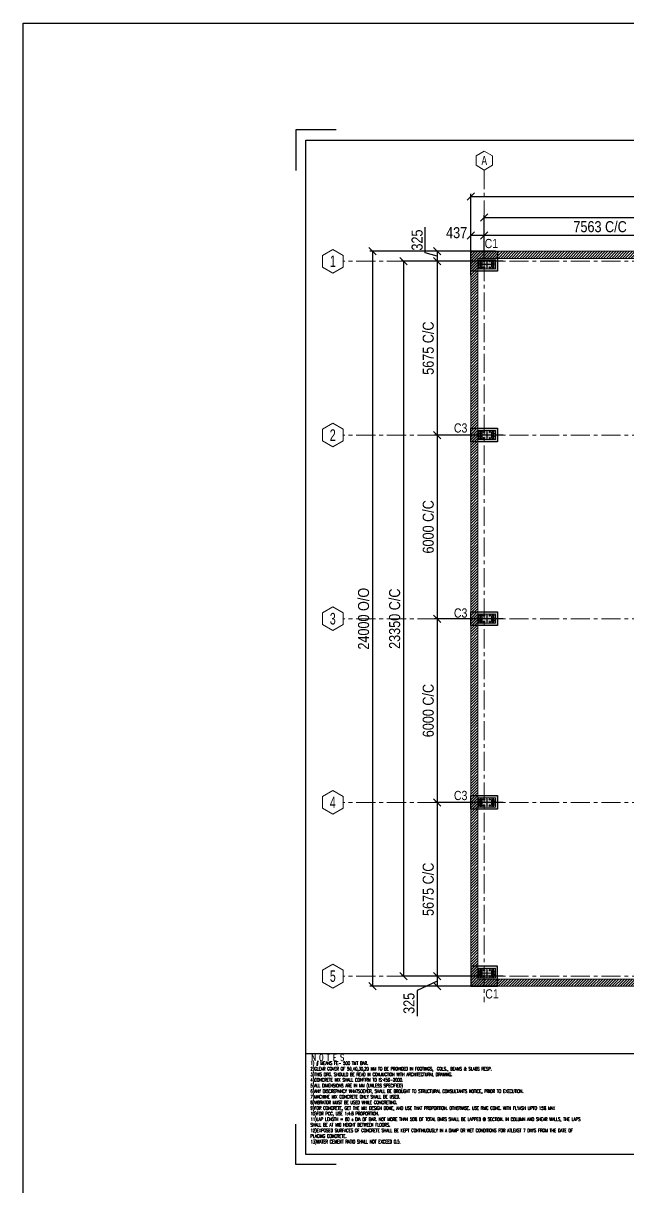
# Model space of a CAD drawing. Header units: inches. Extents: x 683042 to 921062, y -316188 to -5771.
# Drawn here: x 797841 to 817568, y -93576 to -55575 of the extents above; entities that cross this region are included whole.
import ezdxf
from ezdxf.enums import TextEntityAlignment as Align

# ---------------------------------------------------------------- set-up
doc = ezdxf.new("R2010")
doc.units = ezdxf.units.IN
doc.header["$MEASUREMENT"] = 0
doc.linetypes.add('CENTER', pattern=[2, 1.25, -0.25, 0.25, -0.25])
for name, color, linetype, lineweight in [('CENTER LINE.(FSH)', 10, 'CENTER', 0), ('R-FOUND', 97, 'Continuous', 30), ('R-text', 7, 'Continuous', 30), ('TEXT-2 CHIRAG', 6, 'Continuous', 9)]:
    doc.layers.add(name, color=color, linetype=linetype, lineweight=lineweight)
for name, color, linetype in [('DETAIL-A', 41, 'Continuous'), ('R-column', 5, 'Continuous'), ('WALL', 30, 'Continuous')]:
    doc.layers.add(name, color=color, linetype=linetype)
doc.styles.add('1PT2', font='simplex.shx', dxfattribs={"width": 0.65, "height": 0.078125})
doc.styles.add('1PT25', font='simplex', dxfattribs={"width": 0.65, "height": 2.5})
doc.styles.add('ROMAND', font='swissc.ttf')
doc.dimstyles.new('CHIRAG', dxfattribs={"dimscale": 80, "dimtxt": 2.5, "dimasz": 2, "dimexe": 1, "dimexo": 1, "dimgap": 1, "dimtad": 0, "dimdec": 0, "dimzin": 0, "dimdsep": 46, "dimtxsty": 'ROMAND', "dimblk": 'OBLIQUE', "dimcen": 1, "dimclrd": 8, "dimclre": 8, "dimclrt": 256, "dimadec": 0, "dimazin": 0, "dimtfac": 1, "dimtdec": 0, "dimtmove": 0, "dimatfit": 3, "dimfxl": 15, "dimtolj": 1, "dimtzin": 0, "dimlwd": -1, "dimlwe": -1, "dimarcsym": 1})

# ---------------------------------------------------------------- blocks, each defined once
blk = doc.blocks.new('A$C153212E7')
at = {"lineweight": 5}
h = blk.add_hatch(color=256, dxfattribs=at)
h.dxf.hatch_style = 1
h.paths.add_polyline_path([(109, 204), (0, 204), (0, 196), (109, 196)])
h = blk.add_hatch(color=256, dxfattribs=at)
h.dxf.hatch_style = 1
h.paths.add_polyline_path([(109, 96), (0, 96), (0, 104), (109, 104)])
h = blk.add_hatch(color=256, dxfattribs=at)
h.dxf.hatch_style = 1
h.paths.add_polyline_path([(109, 300), (109, 0), (117, 0), (117, 300)])
h = blk.add_hatch(color=3, dxfattribs=at)
h.dxf.hatch_style = 1
h.paths.add_polyline_path([(117, 238), (117, 63), (125, 63), (125, 238)])
h.paths.add_polyline_path([(125, 147), (425, 147), (425, 153), (125, 153)])
h.paths.add_polyline_path([(433, 238), (433, 63), (425, 63), (425, 238)])
h = blk.add_hatch(color=256, dxfattribs=at)
h.dxf.hatch_style = 1
h.paths.add_polyline_path([(279, 153), (279, 262), (271, 262), (271, 153)])
h = blk.add_hatch(color=256, dxfattribs=at)
h.dxf.hatch_style = 1
h.paths.add_polyline_path([(279, 147), (279, 38), (271, 38), (271, 147)])
h = blk.add_hatch(color=256, dxfattribs=at)
h.dxf.hatch_style = 1
h.paths.add_polyline_path([(441, 300), (441, 0), (433, 0), (433, 300)])
h = blk.add_hatch(color=256, dxfattribs=at)
h.dxf.hatch_style = 1
h.paths.add_polyline_path([(441, 204), (550, 204), (550, 196), (441, 196)])
h = blk.add_hatch(color=256, dxfattribs=at)
h.dxf.hatch_style = 1
h.paths.add_polyline_path([(441, 96), (550, 96), (550, 104), (441, 104)])
blk.add_line((75, 150), (475, 150), dxfattribs=at)
at = {"color": 1, "lineweight": 5}
blk.add_lwpolyline([(0, 300), (550, 300), (550, 0), (0, 0)], close=True, dxfattribs=at)
at = {"lineweight": 5}
for points in [[(109, 204), (0, 204), (0, 196), (109, 196)], [(109, 96), (0, 96), (0, 104), (109, 104)], [(109, 300), (109, 0), (117, 0), (117, 300)], [(279, 153), (279, 262), (271, 262), (271, 153)], [(279, 147), (279, 38), (271, 38), (271, 147)], [(441, 300), (441, 0), (433, 0), (433, 300)], [(441, 204), (550, 204), (550, 196), (441, 196)], [(441, 96), (550, 96), (550, 104), (441, 104)]]:
    blk.add_lwpolyline(points, close=True, dxfattribs=at)
blk.add_circle((275, 150), 3, dxfattribs=at)
at = {"layer": 'DETAIL-A', "linetype": 'CENTER', "lineweight": 5, "ltscale": 20}
for p, q in [((550, 150), (0, 150)), ((275, 300), (275, 0))]:
    blk.add_line(p, q, dxfattribs=at)
at = {"layer": 'DETAIL-A', "lineweight": 5}
for p, q in [((25, 250), (95, 250)), ((25, 150), (95, 150)), ((25, 50), (95, 50)), ((60, 218), (60, 282)), ((60, 118), (60, 182)), ((60, 82), (60, 18)), ((145, 250), (215, 250)), ((145, 50), (215, 50)), ((180, 218), (180, 282)), ((180, 82), (180, 18)), ((405, 250), (335, 250)), ((405, 50), (335, 50)), ((370, 218), (370, 282)), ((370, 82), (370, 18)), ((525, 250), (455, 250)), ((525, 150), (455, 150)), ((525, 50), (455, 50)), ((490, 218), (490, 282)), ((490, 118), (490, 182)), ((490, 82), (490, 18))]:
    blk.add_line(p, q, dxfattribs=at)
for points in [[(72, 270), (83, 250), (71, 230), (48, 230), (37, 250), (49, 270)], [(72, 170), (83, 150), (71, 130), (48, 130), (37, 150), (49, 170)], [(72, 30), (83, 50), (71, 70), (48, 70), (37, 50), (49, 30)], [(192, 270), (203, 250), (191, 230), (168, 230), (157, 250), (169, 270)], [(192, 30), (203, 50), (191, 70), (168, 70), (157, 50), (169, 30)], [(358, 270), (347, 250), (359, 230), (382, 230), (393, 250), (381, 270)], [(358, 30), (347, 50), (359, 70), (382, 70), (393, 50), (381, 30)], [(478, 270), (467, 250), (479, 230), (502, 230), (513, 250), (501, 270)], [(478, 170), (467, 150), (479, 130), (502, 130), (513, 150), (501, 170)], [(478, 30), (467, 50), (479, 70), (502, 70), (513, 50), (501, 30)]]:
    blk.add_lwpolyline(points, close=True, dxfattribs=at)
at = {"layer": 'DETAIL-A', "color": 3, "lineweight": 5}
for points in [[(117, 238), (117, 63), (125, 63), (125, 238)], [(125, 147), (425, 147), (425, 153), (125, 153)], [(433, 238), (433, 63), (425, 63), (425, 238)]]:
    blk.add_lwpolyline(points, close=True, dxfattribs=at)
at = {"layer": 'DETAIL-A', "lineweight": 5}
for centre, radius in [((60, 250), 20), ((60, 150), 20), ((60, 50), 20), ((60, 250), 12), ((60, 150), 12), ((60, 50), 12), ((180, 250), 20), ((180, 50), 20), ((180, 250), 12), ((180, 50), 12), ((370, 250), 20), ((370, 50), 20), ((370, 250), 12), ((370, 50), 12), ((490, 250), 20), ((490, 150), 20), ((490, 50), 20), ((490, 250), 12), ((490, 150), 12), ((490, 50), 12)]:
    blk.add_circle(centre, radius, dxfattribs=at)
blk = doc.blocks.new('COL')
at = {"layer": 'R-column'}
h = blk.add_hatch(color=256, dxfattribs=at)
h.dxf.hatch_style = 1
h.paths.add_polyline_path([(727141, -69770), (726266, -69770), (726266, -69120), (727141, -69120)])
h = blk.add_hatch(color=256, dxfattribs=at)
h.dxf.hatch_style = 1
h.paths.add_polyline_path([(734066, -69120), (734466, -69120), (734466, -69795), (734066, -69795)])
h = blk.add_hatch(color=256, dxfattribs=at)
h.dxf.hatch_style = 1
h.paths.add_polyline_path([(742266, -69770), (741391, -69770), (741391, -69120), (742266, -69120)])
h = blk.add_hatch(color=256, dxfattribs=at)
h.dxf.hatch_style = 1
h.paths.add_polyline_path([(727141, -75345), (726266, -75345), (726266, -74895), (727141, -74895)])
h = blk.add_hatch(color=256, dxfattribs=at)
h.dxf.hatch_style = 1
h.paths.add_polyline_path([(742266, -75345), (741391, -75345), (741391, -74895), (742266, -74895)])
h = blk.add_hatch(color=256, dxfattribs=at)
h.dxf.hatch_style = 1
h.paths.add_polyline_path([(727141, -81345), (726266, -81345), (726266, -80895), (727141, -80895)])
h = blk.add_hatch(color=256, dxfattribs=at)
h.dxf.hatch_style = 1
h.paths.add_polyline_path([(742266, -81345), (741391, -81345), (741391, -80895), (742266, -80895)])
h = blk.add_hatch(color=256, dxfattribs=at)
h.dxf.hatch_style = 1
h.paths.add_polyline_path([(727141, -87345), (726266, -87345), (726266, -86895), (727141, -86895)])
h = blk.add_hatch(color=256, dxfattribs=at)
h.dxf.hatch_style = 1
h.paths.add_polyline_path([(742266, -87345), (741391, -87345), (741391, -86895), (742266, -86895)])
h = blk.add_hatch(color=256, dxfattribs=at)
h.dxf.hatch_style = 1
h.paths.add_polyline_path([(727141, -92470), (726266, -92470), (726266, -93120), (727141, -93120)])
h = blk.add_hatch(color=256, dxfattribs=at)
h.dxf.hatch_style = 1
h.paths.add_polyline_path([(734066, -92445), (734466, -92445), (734466, -93120), (734066, -93120)])
h = blk.add_hatch(color=256, dxfattribs=at)
h.dxf.hatch_style = 1
h.paths.add_polyline_path([(742266, -92470), (741391, -92470), (741391, -93120), (742266, -93120)])
for points in [[(727141, -69770), (726266, -69770), (726266, -69120), (727141, -69120)], [(734066, -69120), (734466, -69120), (734466, -69795), (734066, -69795)], [(742266, -69770), (741391, -69770), (741391, -69120), (742266, -69120)], [(727141, -75345), (726266, -75345), (726266, -74895), (727141, -74895)], [(742266, -75345), (741391, -75345), (741391, -74895), (742266, -74895)], [(727141, -81345), (726266, -81345), (726266, -80895), (727141, -80895)], [(742266, -81345), (741391, -81345), (741391, -80895), (742266, -80895)], [(727141, -87345), (726266, -87345), (726266, -86895), (727141, -86895)], [(742266, -87345), (741391, -87345), (741391, -86895), (742266, -86895)], [(727141, -92470), (726266, -92470), (726266, -93120), (727141, -93120)], [(734066, -92445), (734466, -92445), (734466, -93120), (734066, -93120)], [(742266, -92470), (741391, -92470), (741391, -93120), (742266, -93120)]]:
    blk.add_lwpolyline(points, close=True, dxfattribs=at)
blk = doc.blocks.new('_Oblique')
at = {"color": 0, "linetype": 'ByBlock', "lineweight": -2}
blk.add_line((-0.5, -0.5), (0.5, 0.5), dxfattribs=at)
blk = doc.blocks.new('*D195')
at = {"color": 8, "linetype": 'Continuous', "transparency": 16777216}
for p, q in [((812886, -63218), (812886, -61843)), ((828011, -62943), (828011, -61843))]:
    blk.add_line(p, q, dxfattribs=at)
at = {"color": 8, "transparency": 16777216}
blk.add_line((812886, -61923), (828011, -61923), dxfattribs=at)
at = {"layer": 'Defpoints', "color": 0, "transparency": 16777216}
for p in [(828011, -61923), (828011, -63023), (812886, -63298)]:
    blk.add_point(p, dxfattribs=at)
at = {"color": 8, "transparency": 16777216, "xscale": 240, "yscale": 240, "zscale": 240, "rotation": 180}
blk.add_blockref('_Oblique', (812886, -61923), dxfattribs=at)
at = {"color": 8, "transparency": 16777216, "xscale": 240, "yscale": 240, "zscale": 240}
blk.add_blockref('_Oblique', (828011, -61923), dxfattribs=at)
at = {"lineweight": 5, "transparency": 16777216, "insert": (820448, -61637), "char_height": 360, "attachment_point": 5, "style": 'ROMAND'}
blk.add_mtext('\\A1;15125 C/C', dxfattribs=at)
blk = doc.blocks.new('*D196')
at = {"color": 8, "linetype": 'Continuous', "transparency": 16777216}
for p, q in [((812448, -63811), (812448, -61149)), ((828448, -63811), (828448, -61149))]:
    blk.add_line(p, q, dxfattribs=at)
at = {"color": 8, "transparency": 16777216}
blk.add_line((812448, -61229), (828448, -61229), dxfattribs=at)
at = {"layer": 'Defpoints', "color": 0, "transparency": 16777216}
for p in [(828448, -61229), (812448, -63891), (828448, -63891)]:
    blk.add_point(p, dxfattribs=at)
at = {"color": 8, "transparency": 16777216, "xscale": 240, "yscale": 240, "zscale": 240, "rotation": 180}
blk.add_blockref('_Oblique', (812448, -61229), dxfattribs=at)
at = {"color": 8, "transparency": 16777216, "xscale": 240, "yscale": 240, "zscale": 240}
blk.add_blockref('_Oblique', (828448, -61229), dxfattribs=at)
at = {"lineweight": 5, "transparency": 16777216, "insert": (820448, -60942), "char_height": 360, "attachment_point": 5, "style": 'ROMAND'}
blk.add_mtext('\\A1;16000 O/O', dxfattribs=at)
blk = doc.blocks.new('A$C1E9A2F94')
at = {"layer": 'TEXT-2 CHIRAG', "color": 10}
blk.add_lwpolyline([(2.17, 5.34), (-0.29, 3.92), (-0.29, 1.08), (2.17, -0.34), (4.63, 1.08), (4.63, 3.92)], close=True, dxfattribs=at)
at = {"layer": 'TEXT-2 CHIRAG', "color": 7, "style": 'ROMAND', "width": 0.8}
blk.add_attdef('A', text='', height=2.5, dxfattribs=at).set_placement((2.17, 2.5), align=Align.MIDDLE)
blk = doc.blocks.new('*D198')
at = {"color": 8, "linetype": 'Continuous', "transparency": 16777216}
for p, q in [((813505, -63348), (811266, -63348)), ((813505, -69023), (811266, -69023))]:
    blk.add_line(p, q, dxfattribs=at)
at = {"color": 8, "transparency": 16777216}
blk.add_line((811346, -63348), (811346, -69023), dxfattribs=at)
at = {"layer": 'Defpoints', "color": 0, "transparency": 16777216}
for p in [(813585, -63348), (811346, -69023), (813585, -69023)]:
    blk.add_point(p, dxfattribs=at)
at = {"color": 8, "transparency": 16777216, "xscale": 240, "yscale": 240, "zscale": 240}
for p, rotation in [((811346, -63348), 90), ((811346, -69023), 270)]:
    blk.add_blockref('_Oblique', p, dxfattribs=dict(at, rotation=rotation))
at = {"lineweight": 5, "transparency": 16777216, "insert": (811059, -66186), "char_height": 360, "attachment_point": 5, "rotation": 90, "style": 'ROMAND'}
blk.add_mtext('\\A1;5675 C/C', dxfattribs=at)
blk = doc.blocks.new('*D199')
at = {"color": 8, "linetype": 'Continuous', "transparency": 16777216}
for p, q in [((813505, -69023), (811266, -69023)), ((813505, -75023), (811266, -75023))]:
    blk.add_line(p, q, dxfattribs=at)
at = {"color": 8, "transparency": 16777216}
blk.add_line((811346, -69023), (811346, -75023), dxfattribs=at)
at = {"layer": 'Defpoints', "color": 0, "transparency": 16777216}
for p in [(813585, -69023), (811346, -75023), (813585, -75023)]:
    blk.add_point(p, dxfattribs=at)
at = {"color": 8, "transparency": 16777216, "xscale": 240, "yscale": 240, "zscale": 240}
for p, rotation in [((811346, -69023), 90), ((811346, -75023), 270)]:
    blk.add_blockref('_Oblique', p, dxfattribs=dict(at, rotation=rotation))
at = {"lineweight": 5, "transparency": 16777216, "insert": (811059, -72023), "char_height": 360, "attachment_point": 5, "rotation": 90, "style": 'ROMAND'}
blk.add_mtext('\\A1;6000 C/C', dxfattribs=at)
blk = doc.blocks.new('*D200')
at = {"color": 8, "linetype": 'Continuous', "transparency": 16777216}
for p, q in [((813505, -75023), (811266, -75023)), ((813505, -81023), (811266, -81023))]:
    blk.add_line(p, q, dxfattribs=at)
at = {"color": 8, "transparency": 16777216}
blk.add_line((811346, -75023), (811346, -81023), dxfattribs=at)
at = {"layer": 'Defpoints', "color": 0, "transparency": 16777216}
for p in [(813585, -75023), (811346, -81023), (813585, -81023)]:
    blk.add_point(p, dxfattribs=at)
at = {"color": 8, "transparency": 16777216, "xscale": 240, "yscale": 240, "zscale": 240}
for p, rotation in [((811346, -75023), 90), ((811346, -81023), 270)]:
    blk.add_blockref('_Oblique', p, dxfattribs=dict(at, rotation=rotation))
at = {"lineweight": 5, "transparency": 16777216, "insert": (811059, -78023), "char_height": 360, "attachment_point": 5, "rotation": 90, "style": 'ROMAND'}
blk.add_mtext('\\A1;6000 C/C', dxfattribs=at)
blk = doc.blocks.new('*D201')
at = {"color": 8, "linetype": 'Continuous', "transparency": 16777216}
for p, q in [((813505, -63348), (810169, -63348)), ((813505, -86698), (810169, -86698))]:
    blk.add_line(p, q, dxfattribs=at)
at = {"color": 8, "transparency": 16777216}
blk.add_line((810249, -63348), (810249, -86698), dxfattribs=at)
at = {"layer": 'Defpoints', "color": 0, "transparency": 16777216}
for p in [(813585, -63348), (810249, -86698), (813585, -86698)]:
    blk.add_point(p, dxfattribs=at)
at = {"color": 8, "transparency": 16777216, "xscale": 240, "yscale": 240, "zscale": 240}
for p, rotation in [((810249, -63348), 90), ((810249, -86698), 270)]:
    blk.add_blockref('_Oblique', p, dxfattribs=dict(at, rotation=rotation))
at = {"lineweight": 5, "transparency": 16777216, "insert": (809962, -75023), "char_height": 360, "attachment_point": 5, "rotation": 90, "style": 'ROMAND'}
blk.add_mtext('\\A1;23350 C/C', dxfattribs=at)
blk = doc.blocks.new('*D202')
at = {"color": 8, "linetype": 'Continuous', "transparency": 16777216}
for p, q in [((813255, -63023), (809154, -63023)), ((813255, -87023), (809154, -87023))]:
    blk.add_line(p, q, dxfattribs=at)
at = {"color": 8, "transparency": 16777216}
blk.add_line((809234, -63023), (809234, -87023), dxfattribs=at)
at = {"layer": 'Defpoints', "color": 0, "transparency": 16777216}
for p in [(813335, -63023), (809234, -87023), (813335, -87023)]:
    blk.add_point(p, dxfattribs=at)
at = {"color": 8, "transparency": 16777216, "xscale": 240, "yscale": 240, "zscale": 240}
for p, rotation in [((809234, -63023), 90), ((809234, -87023), 270)]:
    blk.add_blockref('_Oblique', p, dxfattribs=dict(at, rotation=rotation))
at = {"lineweight": 5, "transparency": 16777216, "insert": (808948, -75023), "char_height": 360, "attachment_point": 5, "rotation": 90, "style": 'ROMAND'}
blk.add_mtext('\\A1;24000 O/O', dxfattribs=at)
blk = doc.blocks.new('*D203')
at = {"color": 8, "linetype": 'Continuous', "transparency": 16777216}
for p, q in [((812886, -63218), (812886, -62428)), ((820448, -63811), (820448, -62428))]:
    blk.add_line(p, q, dxfattribs=at)
at = {"color": 8, "transparency": 16777216}
blk.add_line((820448, -62508), (812886, -62508), dxfattribs=at)
at = {"layer": 'Defpoints', "color": 0, "transparency": 16777216}
for p in [(812886, -62508), (812886, -63298), (820448, -63891)]:
    blk.add_point(p, dxfattribs=at)
at = {"color": 8, "transparency": 16777216, "xscale": 240, "yscale": 240, "zscale": 240, "rotation": 180}
blk.add_blockref('_Oblique', (812886, -62508), dxfattribs=at)
at = {"color": 8, "transparency": 16777216, "xscale": 240, "yscale": 240, "zscale": 240}
blk.add_blockref('_Oblique', (820448, -62508), dxfattribs=at)
at = {"lineweight": 5, "transparency": 16777216, "insert": (816667, -62221), "char_height": 360, "attachment_point": 5, "style": 'ROMAND'}
blk.add_mtext('\\A1;7563 C/C', dxfattribs=at)
blk = doc.blocks.new('*D204')
at = {"color": 8, "linetype": 'Continuous', "transparency": 16777216}
for p, q in [((813505, -81023), (811266, -81023)), ((813505, -86698), (811266, -86698))]:
    blk.add_line(p, q, dxfattribs=at)
at = {"color": 8, "transparency": 16777216}
blk.add_line((811346, -81023), (811346, -86698), dxfattribs=at)
at = {"layer": 'Defpoints', "color": 0, "transparency": 16777216}
for p in [(813585, -81023), (811346, -86698), (813585, -86698)]:
    blk.add_point(p, dxfattribs=at)
at = {"color": 8, "transparency": 16777216, "xscale": 240, "yscale": 240, "zscale": 240}
for p, rotation in [((811346, -81023), 90), ((811346, -86698), 270)]:
    blk.add_blockref('_Oblique', p, dxfattribs=dict(at, rotation=rotation))
at = {"lineweight": 5, "transparency": 16777216, "insert": (811059, -83861), "char_height": 360, "attachment_point": 5, "rotation": 90, "style": 'ROMAND'}
blk.add_mtext('\\A1;5675 C/C', dxfattribs=at)
blk = doc.blocks.new('*D239')
at = {"color": 8, "linetype": 'Continuous', "transparency": 16777216}
for p, q in [((812448, -62943), (812448, -62428)), ((812886, -62943), (812886, -62428))]:
    blk.add_line(p, q, dxfattribs=at)
at = {"color": 8, "transparency": 16777216}
blk.add_line((812886, -62508), (812448, -62508), dxfattribs=at)
at = {"layer": 'Defpoints', "color": 0, "transparency": 16777216}
for p in [(812448, -62508), (812448, -63023), (812886, -63023)]:
    blk.add_point(p, dxfattribs=at)
at = {"color": 8, "transparency": 16777216, "xscale": 240, "yscale": 240, "zscale": 240, "rotation": 180}
blk.add_blockref('_Oblique', (812448, -62508), dxfattribs=at)
at = {"color": 8, "transparency": 16777216, "xscale": 240, "yscale": 240, "zscale": 240}
blk.add_blockref('_Oblique', (812886, -62508), dxfattribs=at)
at = {"lineweight": 5, "transparency": 16777216, "insert": (811984, -62417), "char_height": 360, "attachment_point": 5, "style": 'ROMAND'}
blk.add_mtext('\\A1;437', dxfattribs=at)
blk = doc.blocks.new('*D241')
at = {"color": 8, "transparency": 16777216}
for p, q in [((810960, -63070), (810960, -62239)), ((811346, -63186), (810960, -63070)), ((811346, -63023), (811346, -63348))]:
    blk.add_line(p, q, dxfattribs=at)
at = {"color": 8, "linetype": 'Continuous', "transparency": 16777216}
for p, q in [((812368, -63023), (811266, -63023)), ((812368, -63348), (811266, -63348))]:
    blk.add_line(p, q, dxfattribs=at)
at = {"layer": 'Defpoints', "color": 0, "transparency": 16777216}
for p in [(812448, -63023), (811346, -63348), (812448, -63348)]:
    blk.add_point(p, dxfattribs=at)
at = {"color": 8, "transparency": 16777216, "xscale": 240, "yscale": 240, "zscale": 240}
for p, rotation in [((811346, -63023), 90), ((811346, -63348), 270)]:
    blk.add_blockref('_Oblique', p, dxfattribs=dict(at, rotation=rotation))
at = {"lineweight": 5, "transparency": 16777216, "insert": (810695, -62655), "char_height": 360, "attachment_point": 5, "rotation": 90, "style": 'ROMAND'}
blk.add_mtext('\\A1;325', dxfattribs=at)
blk = doc.blocks.new('*D242')
at = {"color": 8, "transparency": 16777216}
for p, q in [((811346, -86861), (810695, -87170)), ((811346, -86698), (811346, -87023)), ((810695, -87170), (810695, -88001))]:
    blk.add_line(p, q, dxfattribs=at)
at = {"color": 8, "linetype": 'Continuous', "transparency": 16777216}
for p, q in [((812368, -86698), (811266, -86698)), ((812368, -87023), (811266, -87023))]:
    blk.add_line(p, q, dxfattribs=at)
at = {"layer": 'Defpoints', "color": 0, "transparency": 16777216}
for p in [(812448, -86698), (811346, -87023), (812448, -87023)]:
    blk.add_point(p, dxfattribs=at)
at = {"color": 8, "transparency": 16777216, "xscale": 240, "yscale": 240, "zscale": 240}
for p, rotation in [((811346, -86698), 90), ((811346, -87023), 270)]:
    blk.add_blockref('_Oblique', p, dxfattribs=dict(at, rotation=rotation))
at = {"lineweight": 5, "transparency": 16777216, "insert": (810430, -87586), "char_height": 360, "attachment_point": 5, "rotation": 90, "style": 'ROMAND'}
blk.add_mtext('\\A1;325', dxfattribs=at)

msp = doc.modelspace()

# ---------------------------------------------------------------- hatches: boundary and pattern name
at = {"lineweight": 5}
h = msp.add_hatch(dxfattribs=at)
h.set_pattern_fill('ANSI31', color=8, scale=500)
h.set_pattern_definition([(45, (88971.894, 25203.18), (-44.194174, 44.194174), [])])
h.paths.add_polyline_path([(812448.068, -63023.059), (828448.068, -63023.059), (828448.068, -87023.059), (812448.068, -87023.059)])
h.paths.add_polyline_path([(812678.068, -63253.059), (828218.068, -63253.059), (828218.068, -86793.059), (812678.068, -86793.059)], flags=16)

# ---------------------------------------------------------------- linework, layer by layer
for points in [[(808055.287, -59060.719), (806736.405, -59060.719), (806736.405, -60379.601)], [(808055.287, -92854.661), (806736.405, -92854.661), (806736.405, -91535.779)]]:
    msp.add_lwpolyline(points)
at = {"color": 1, "lineweight": 30}
for points in [[(830496.951, -92524.94), (807066.126, -92524.94), (807066.126, -59390.439), (830496.951, -59390.439)], [(807066.126, -89227.736), (827199.747, -89227.736), (827199.747, -92524.94), (807066.126, -92524.94)]]:
    msp.add_lwpolyline(points, close=True, dxfattribs=at)
at = {"layer": 'CENTER LINE.(FSH)', "lineweight": 5, "ltscale": 500}
for p, q in [((812885.508, -60367.889), (812885.508, -87549.671)), ((829334.529, -63348.059), (808278.266, -63348.059)), ((829334.529, -69023.059), (808278.266, -69023.059)), ((829334.529, -75023.059), (808278.266, -75023.059)), ((829334.529, -81023.059), (808278.266, -81023.059)), ((829334.529, -86698.059), (808278.266, -86698.059))]:
    msp.add_line(p, q, dxfattribs=at)
at = {"layer": 'R-FOUND'}
msp.add_lwpolyline([(797840.852, -55574.837), (921062.027, -55574.837), (921062.027, -127661.052), (797840.852, -127661.052)], close=True, dxfattribs=at)
at = {"layer": 'WALL', "lineweight": 5}
for points in [[(812448.068, -63023.059), (828448.068, -63023.059), (828448.068, -87023.059), (812448.068, -87023.059)], [(812678.068, -63253.059), (828218.068, -63253.059), (828218.068, -86793.059), (812678.068, -86793.059)]]:
    msp.add_lwpolyline(points, close=True, dxfattribs=at)

# ---------------------------------------------------------------- block references
at = {"lineweight": 5}
for p in [(812698.068, -63598.059), (812698.068, -69173.059), (812698.068, -75173.059), (812698.068, -81173.059)]:
    msp.add_blockref('A$C153212E7', p, dxfattribs=at)
at = {"lineweight": 5, "xscale": -1, "rotation": 180}
msp.add_blockref('A$C153212E7', (812698.068, -86448.059), dxfattribs=at)
at = {"layer": 'R-column'}
msp.add_blockref('COL', (86182.214, 6097.354), dxfattribs=at)
at = {"layer": 'TEXT-2 CHIRAG', "lineweight": 5, "ltscale": 5}
ref = msp.add_blockref('A$C1E9A2F94', (812649.149, -59785.477), dxfattribs=dict(at, xscale=-109.0389692239418, yscale=109.0389692239418, zscale=109.0389692239418, rotation=180))
ref.add_attrib('A', 'A', dxfattribs={"color": 7, "lineweight": 0, "height": 300, "style": 'ROMAND', "width": 0.8}).set_placement((812885.508, -60058.401), align=Align.MIDDLE)
ref = msp.add_blockref('A$C1E9A2F94', (807650.984, -63008.635), dxfattribs=dict(at, xscale=-135.6072381641598, yscale=135.6072381641598, zscale=135.6072381641598, rotation=180))
ref.add_attrib('A', '1', dxfattribs={"color": 7, "lineweight": 0, "height": 373.098, "style": 'ROMAND', "width": 0.8}).set_placement((807944.934, -63348.059), align=Align.MIDDLE)
ref = msp.add_blockref('A$C1E9A2F94', (807644.623, -68680.192), dxfattribs=dict(at, xscale=-136.982561686157, yscale=136.982561686157, zscale=136.982561686157, rotation=180))
ref.add_attrib('A', '2', dxfattribs={"color": 7, "lineweight": 0, "height": 376.881, "style": 'ROMAND', "width": 0.8}).set_placement((807941.554, -69023.059), align=Align.MIDDLE)
ref = msp.add_blockref('A$C1E9A2F94', (807645.393, -74680.609), dxfattribs=dict(at, xscale=-136.8160167177215, yscale=136.8160167177215, zscale=136.8160167177215, rotation=180))
ref.add_attrib('A', '3', dxfattribs={"color": 7, "lineweight": 0, "height": 376.423, "style": 'ROMAND', "width": 0.8}).set_placement((807941.963, -75023.059), align=Align.MIDDLE)
ref = msp.add_blockref('A$C1E9A2F94', (807647.786, -80681.904), dxfattribs=dict(at, xscale=-136.2987115299272, yscale=136.2987115299272, zscale=136.2987115299272, rotation=180))
ref.add_attrib('A', '4', dxfattribs={"color": 7, "lineweight": 0, "height": 375, "style": 'ROMAND', "width": 0.8}).set_placement((807943.235, -81023.059), align=Align.MIDDLE)
ref = msp.add_blockref('A$C1E9A2F94', (807647.786, -86356.904), dxfattribs=dict(at, xscale=-136.2987115299272, yscale=136.2987115299272, zscale=136.2987115299272, rotation=180))
ref.add_attrib('A', '5', dxfattribs={"color": 7, "lineweight": 0, "height": 375, "style": 'ROMAND', "width": 0.8}).set_placement((807943.235, -86698.059), align=Align.MIDDLE)

# ---------------------------------------------------------------- texts
at = {"layer": 'R-text', "style": '1PT25', "width": 0.65}
msp.add_text('N O T E S ', height=211.5139, dxfattribs=at).set_placement((807246.811, -89461.42))
at = {"layer": 'R-text', "lineweight": 5, "char_height": 300, "width": 286.62939, "attachment_point": 5, "style": 'ROMAND'}
for s, insert in [('\\A1;C1', (813117.9, -62771.21)), ('\\A1;C3', (812115.71, -68795.545)), ('\\A1;C3', (812115.71, -74838.586)), ('\\A1;C3', (812115.71, -80798.795)), ('\\A1;C1', (813138.811, -87277.983))]:
    msp.add_mtext(s, dxfattribs=dict(at, insert=insert))
at = {"layer": 'R-text', "lineweight": 20, "insert": (807214.323, -89483.996), "char_height": 109.906798, "width": 7878.89429, "attachment_point": 1, "style": '1PT2'}
msp.add_mtext('\\pxql;{\\C0;1) # MEANS FE- 500 TMT BAR.\\P\\pq*;2)CLEAR COVER OF 50,40,30,20 MM TO BE PROVIDED IN FOOTINGS,  COLS., BEAMS & SLABS RESP.\\P\\pql;3)THIS DRG. SHOULD BE READ IN CONJUCTION WITH ARCHITECTURAL DRAWING.\\P4)CONCRETE MIX SHALL CONFIRM TO IS:456-2000.\\P5)ALL DIMENSIONS ARE IN MM (UNLESS SPECIFIED)\\P\\pt23;6)ANY DISCREPANCY WHATSOEVER, SHALL BE BROUGHT TO STRUCTURAL CONSULTANTS NOTICE, PRIOR TO EXECUTION.\\P7)MACHINE MIX CONCRETE ONLY SHALL BE USED.\\P8)VIBRATOR MUST BE USED WHILE CONCRETING.\\P9)FOR CONCRETE, GET THE MIX DESIGN DONE, AND USE THAT PROPORTION. OTHERWISE. USE RMC CONC. WITH FLYASH UPTO 15% MAX\\P10)FOR PCC, USE 1:4:8 PROPORTION.\\P11)LAP LENGTH = 60 x DIA OF BAR. NOT MORE THAN 50% OF TOTAL BARS SHALL BE LAPPED @ SECTION. IN COLUMN AND SHEAR WALLS, THE LAPS SHALL BE AT MID HEIGHT BETWEEN FLOORS.\\P12)EXPOSED SURFACES OF CONCRETE SHALL BE KEPT CONTINUOUSLY IN A DAMP OR WET CONDITIONS FOR ATLEAST 7 DAYS FROM THE DATE OF PLACING CONCRETE.\\P13)WATER CEMENT RATIO SHALL NOT EXCEED 0.5.}', dxfattribs=at)

# ---------------------------------------------------------------- dimensions: what is measured, and where the dimension line sits
at = {"lineweight": 5}
for base, p1, p2, text, picture, middle in [((828448.068, -61228.751), (812448.068, -63890.896), (828448.068, -63890.896), '<> O/O', '*D196', (820448.068, -60942.218)), ((828010.627, -61923.256), (812885.508, -63298.059), (828010.627, -63023.059), '<> C/C', '*D195', (820448.068, -61636.723))]:
    dim = msp.add_linear_dim(base=base, p1=p1, p2=p2, text=text, dimstyle='CHIRAG', override={"dimtxt": 4.5, "dimasz": 3, "dimtad": 1, "dimtmove": 1}, dxfattribs=at)
    dim.commit()
    dim.dimension.update_dxf_attribs({"geometry": picture, "text_midpoint": middle})
for base, p1, p2, angle, text, picture, middle in [((812885.508, -62507.991), (820448.068, -63890.896), (812885.508, -63298.059), 180, '<> C/C', '*D203', (816666.788, -62221.459)), ((809234.117, -87023.059), (813334.529, -63023.059), (813334.529, -87023.059), 90, '<> O/O', '*D202', (808947.584, -75023.059)), ((810248.904, -86698.059), (813584.529, -63348.059), (813584.529, -86698.059), 90, '<> C/C', '*D201', (809962.372, -75023.059)), ((811345.501, -69023.059), (813584.529, -63348.059), (813584.529, -69023.059), 90, '<> C/C', '*D198', (811058.968, -66185.559)), ((811345.501, -75023.059), (813584.529, -69023.059), (813584.529, -75023.059), 90, '<> C/C', '*D199', (811058.968, -72023.059)), ((811345.501, -81023.059), (813584.529, -75023.059), (813584.529, -81023.059), 90, '<> C/C', '*D200', (811058.968, -78023.059)), ((811345.501, -86698.059), (813584.529, -81023.059), (813584.529, -86698.059), 90, '<> C/C', '*D204', (811058.968, -83860.559))]:
    dim = msp.add_linear_dim(base=base, p1=p1, p2=p2, angle=angle, text=text, dimstyle='CHIRAG', override={"dimtxt": 4.5, "dimasz": 3, "dimtad": 1, "dimtmove": 1}, dxfattribs=at)
    dim.commit()
    dim.dimension.update_dxf_attribs({"geometry": picture, "text_midpoint": middle})
dim = msp.add_linear_dim(base=(811345.501, -63348.059), p1=(812448.068, -63023.059), p2=(812448.068, -63348.059), angle=90, dimstyle='CHIRAG', override={"dimtxt": 4.5, "dimasz": 3, "dimtad": 1, "dimtmove": 1}, dxfattribs=at)
dim.commit()
dim.dimension.update_dxf_attribs({"geometry": '*D241', "text_midpoint": (810695.449, -62990.051)})
dim = msp.add_linear_dim(base=(812448.068, -62507.991), p1=(812885.508, -63023.059), p2=(812448.068, -63023.059), dimstyle='CHIRAG', override={"dimtxt": 4.5, "dimasz": 3, "dimtad": 1, "dimtmove": 1}, dxfattribs=at)
dim.commit()
dim.dimension.update_dxf_attribs({"geometry": '*D239', "text_midpoint": (811984.338, -62681.962), "dimtype": 160})
dim = msp.add_linear_dim(base=(811345.501, -87023.059), p1=(812448.068, -86698.059), p2=(812448.068, -87023.059), angle=90, dimstyle='CHIRAG', override={"dimtxt": 4.5, "dimasz": 3, "dimtad": 1, "dimtmove": 1}, dxfattribs=at)
dim.commit()
dim.dimension.update_dxf_attribs({"geometry": '*D242', "text_midpoint": (810695.449, -87250.232), "dimtype": 160})

doc.saveas('drawing.dxf')
